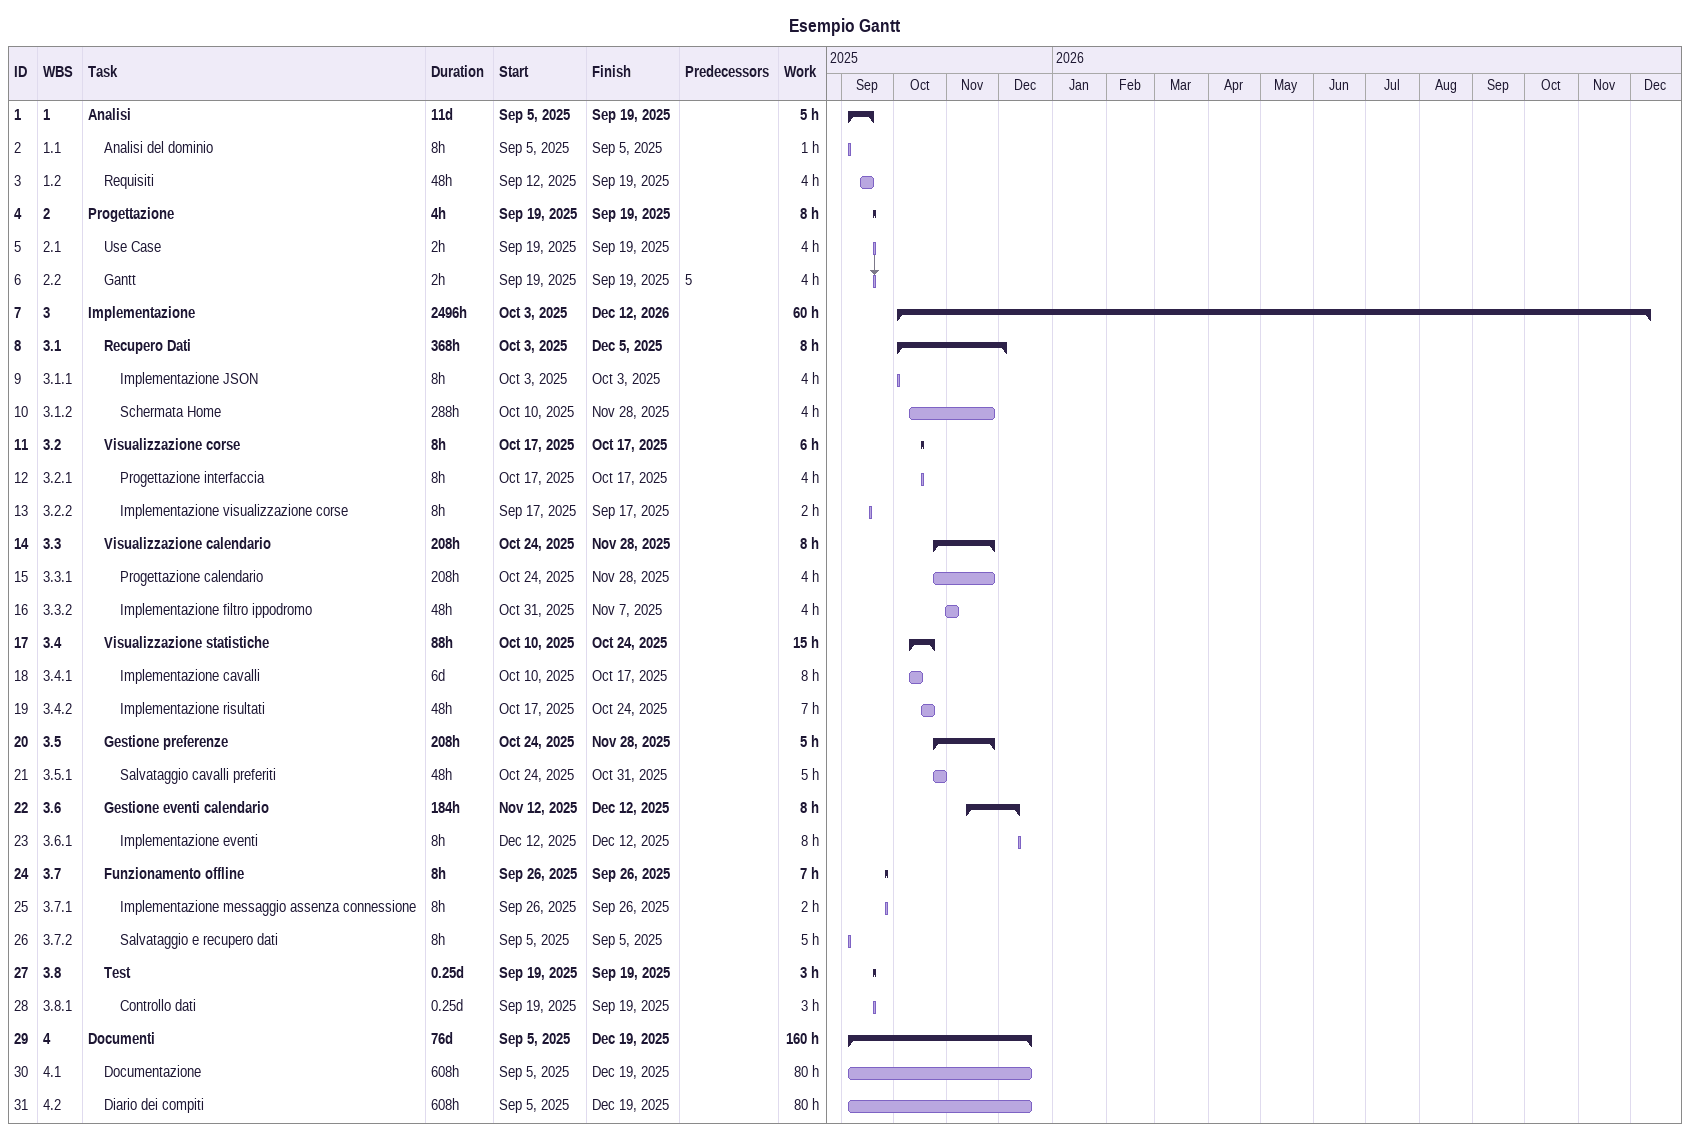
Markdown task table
Esempio Gantt

| ID | WBS | Task | Duration | Start | Finish | Predecessors | Work (h) |
|---|---|---|---|---|---|---|---|
| 1 | 1 | **Analisi** | 11d | 2025-09-05 | 2025-09-19 |  | 5 |
| 2 | 1.1 | Analisi del dominio | 8h | 2025-09-05 | 2025-09-05 |  | 1 |
| 3 | 1.2 | Requisiti | 48h | 2025-09-12 | 2025-09-19 |  | 4 |
| 4 | 2 | **Progettazione** | 4h | 2025-09-19 | 2025-09-19 |  | 8 |
| 5 | 2.1 | Use Case | 2h | 2025-09-19 | 2025-09-19 |  | 4 |
| 6 | 2.2 | Gantt | 2h | 2025-09-19 | 2025-09-19 | 5 | 4 |
| 7 | 3 | **Implementazione** | 2496h | 2025-10-03 | 2026-12-12 |  | 60 |
| 8 | 3.1 | **Recupero Dati** | 368h | 2025-10-03 | 2025-12-05 |  | 8 |
| 9 | 3.1.1 | Implementazione JSON | 8h | 2025-10-03 | 2025-10-03 |  | 4 |
| 10 | 3.1.2 | Schermata Home | 288h | 2025-10-10 | 2025-11-28 |  | 4 |
| 11 | 3.2 | **Visualizzazione corse** | 8h | 2025-10-17 | 2025-10-17 |  | 6 |
| 12 | 3.2.1 | Progettazione interfaccia | 8h | 2025-10-17 | 2025-10-17 |  | 4 |
| 13 | 3.2.2 | Implementazione visualizzazione corse | 8h | 2025-09-17 | 2025-09-17 |  | 2 |
| 14 | 3.3 | **Visualizzazione calendario** | 208h | 2025-10-24 | 2025-11-28 |  | 8 |
| 15 | 3.3.1 | Progettazione calendario | 208h | 2025-10-24 | 2025-11-28 |  | 4 |
| 16 | 3.3.2 | Implementazione filtro ippodromo | 48h | 2025-10-31 | 2025-11-07 |  | 4 |
| 17 | 3.4 | **Visualizzazione statistiche** | 88h | 2025-10-10 | 2025-10-24 |  | 15 |
| 18 | 3.4.1 | Implementazione cavalli | 6d | 2025-10-10 | 2025-10-17 |  | 8 |
| 19 | 3.4.2 | Implementazione risultati | 48h | 2025-10-17 | 2025-10-24 |  | 7 |
| 20 | 3.5 | **Gestione preferenze** | 208h | 2025-10-24 | 2025-11-28 |  | 5 |
| 21 | 3.5.1 | Salvataggio cavalli preferiti | 48h | 2025-10-24 | 2025-10-31 |  | 5 |
| 22 | 3.6 | **Gestione eventi calendario** | 184h | 2025-11-12 | 2025-12-12 |  | 8 |
| 23 | 3.6.1 | Implementazione eventi | 8h | 2025-12-12 | 2025-12-12 |  | 8 |
| 24 | 3.7 | **Funzionamento offline** | 8h | 2025-09-26 | 2025-09-26 |  | 7 |
| 25 | 3.7.1 | Implementazione messaggio assenza connessione | 8h | 2025-09-26 | 2025-09-26 |  | 2 |
| 26 | 3.7.2 | Salvataggio e recupero dati | 8h | 2025-09-05 | 2025-09-05 |  | 5 |
| 27 | 3.8 | **Test** | 0.25d | 2025-09-19 | 2025-09-19 |  | 3 |
| 28 | 3.8.1 | Controllo dati | 0.25d | 2025-09-19 | 2025-09-19 |  | 3 |
| 29 | 4 | **Documenti** | 76d | 2025-09-05 | 2025-12-19 |  | 160 |
| 30 | 4.1 | Documentazione | 608h | 2025-09-05 | 2025-12-19 |  | 80 |
| 31 | 4.2 | Diario dei compiti | 608h | 2025-09-05 | 2025-12-19 |  | 80 |
